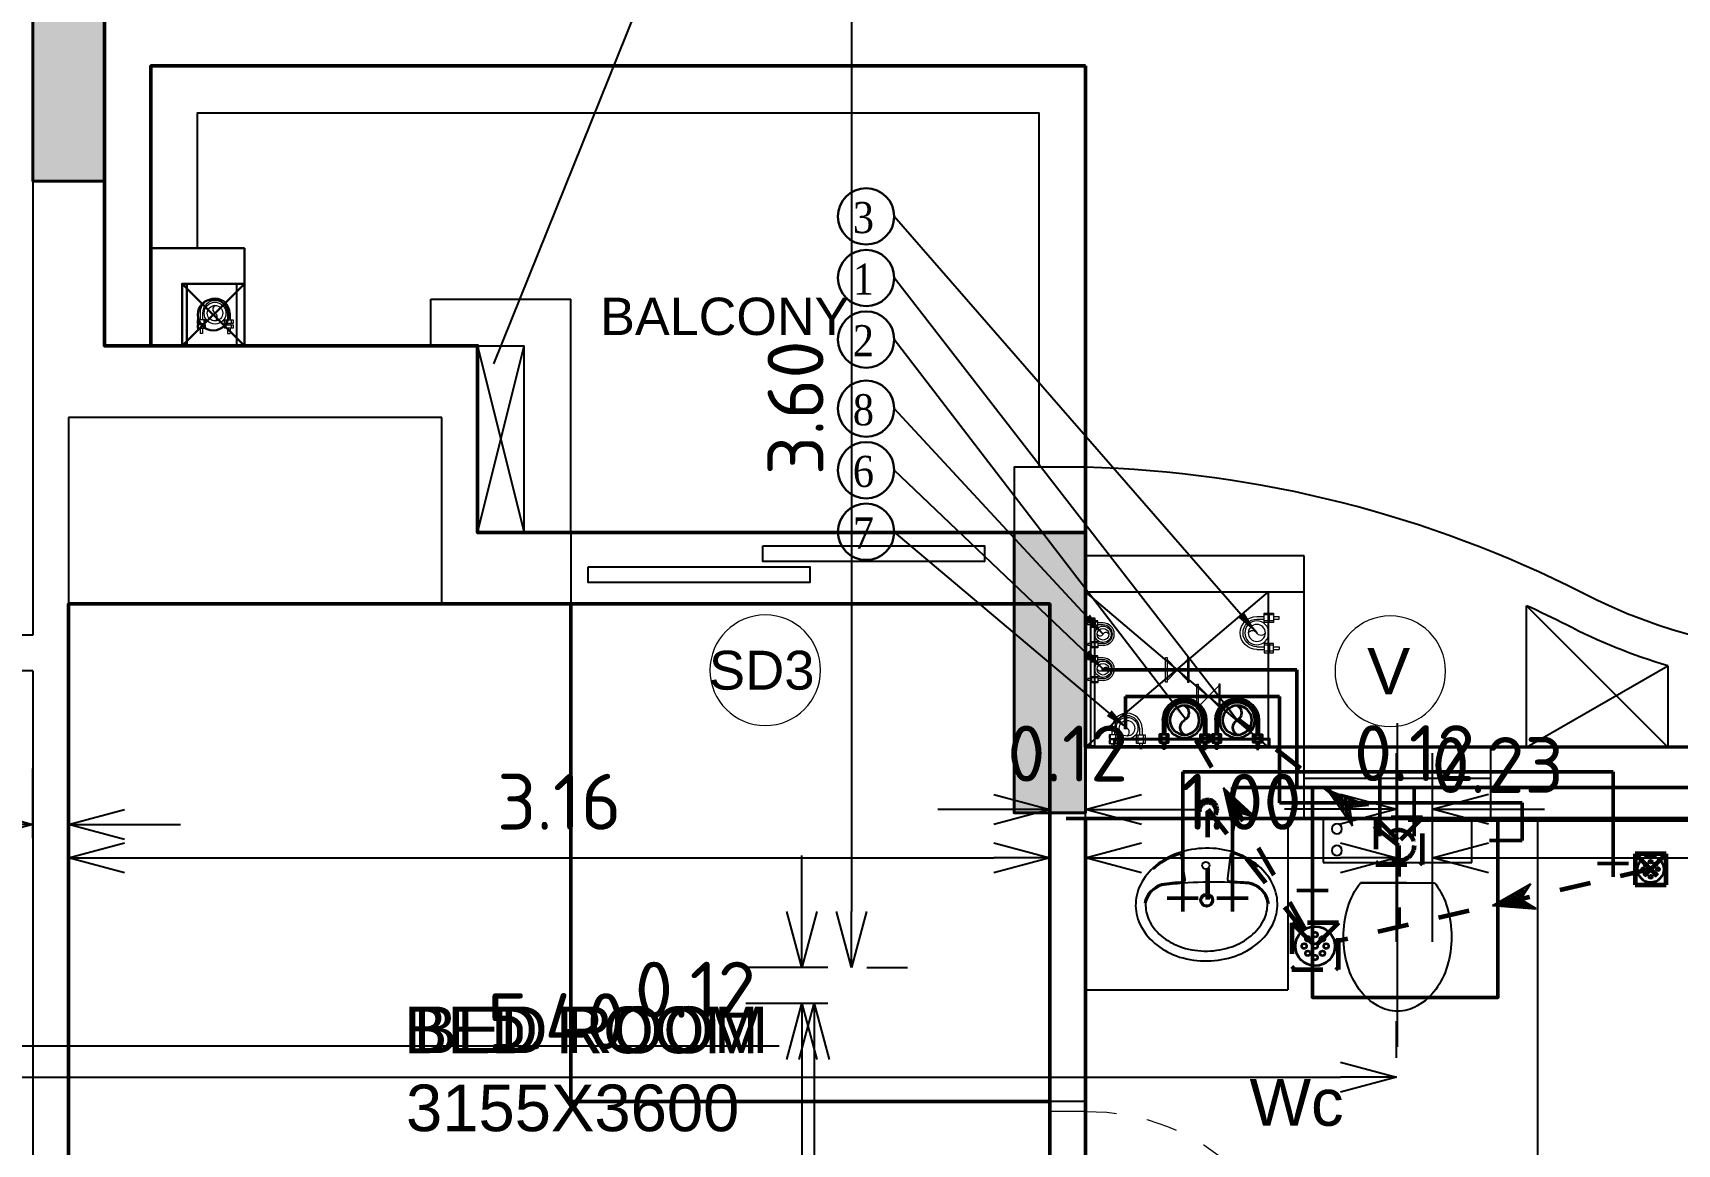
# Model space of a CAD drawing. Header units: inches. Extents: x 0 to 429, y 0 to 146.
# Drawn here: x 236.26 to 241.55, y 126.84 to 130.42 of the extents above; entities that cross this region are included whole.
import ezdxf
from ezdxf.enums import TextEntityAlignment as Align

# ---------------------------------------------------------------- set-up
doc = ezdxf.new("R2010")
doc.units = ezdxf.units.IN
doc.header["$MEASUREMENT"] = 0
doc.linetypes.add('Xr-4BHK-A-B-Typical-Sub$0$HIDDEN', pattern=[0.375, 0.25, -0.125])
doc.layers.get('DEFPOINTS').update_dxf_attribs({"lineweight": 18})
for name, color, linetype, lineweight in [('FLOOR01', 7, 'Continuous', 50), ('XR-4BHK-A-B-TYPICAL-SUB$0$1PL-SHAFT-PIPE-TEXT-50', 213, 'Continuous', 30), ('XR-4BHK-A-B-TYPICAL-SUB$0$CUTOUT', 6, 'Continuous', 30), ('XR-4BHK-A-B-TYPICAL-SUB$0$DOOR', 34, 'Continuous', 20), ('XR-4BHK-A-B-TYPICAL-SUB$0$PIPE', 30, 'Continuous', 30), ('XR-4BHK-A-B-TYPICAL-SUB$0$TOWER-COL', 1, 'Continuous', 40), ('XR-4BHK-A-B-TYPICAL-SUB$0$TOWER-COL-HATCH', 9, 'Continuous', 5), ('XR-4BHK-A-B-TYPICAL-SUB$0$WALL', 7, 'Continuous', 30)]:
    doc.layers.add(name, color=color, linetype=linetype, lineweight=lineweight)
doc.layers.add('XR-4BHK-A-B-TYPICAL-SUB$0$1PL-SHAFT-PIPE', color=7, linetype='Continuous')
doc.layers.add('XR-4BHK-A-B-TYPICAL-SUB$0$ELE', color=4, linetype='Continuous')
doc.layers.add('XR-4BHK-A-B-TYPICAL-SUB$0$SEWERARE LINE', color=7, linetype='Continuous', lineweight=35, true_color=0xca2d12)
doc.layers.add('XR-4BHK-A-B-TYPICAL-SUB$0$WATER SUPPLAY', color=7, linetype='Continuous', lineweight=0, true_color=0x00f000)
doc.styles.add('Sanvi Common', font='isocpeur.ttf')
doc.styles.add('Xr-4BHK-A-B-Typical-Sub$0$$0$DIM', font='arial.ttf', dxfattribs={"height": 4})
doc.styles.add('Xr-4BHK-A-B-Typical-Sub$0$$1$Standard', font='arial.ttf')
doc.styles.add('Xr-4BHK-A-B-Typical-Sub$0$DIM', font='arial.ttf')
doc.styles.add('Xr-4BHK-A-B-Typical-Sub$0$Standard', font='ARIALN.TTF')
doc.styles.add('Xr-4BHK-A-B-Typical-Sub$0$TIMES-ROMAN', font='times.ttf', dxfattribs={"width": 0.9})
doc.dimstyles.new('Sanvi Common', dxfattribs={"dimtxt": 0.18, "dimasz": 0.18, "dimexe": 0.18, "dimexo": 0.0625, "dimgap": 0.09, "dimtad": 1, "dimzin": 0, "dimdsep": 46, "dimtxsty": 'Sanvi Common', "dimblk": 'OPEN30', "dimcen": 0.09, "dimclrd": 68, "dimclre": 68, "dimclrt": 40, "dimadec": 0, "dimazin": 0, "dimtfac": 1, "dimtofl": 0, "dimtmove": 0, "dimatfit": 3, "dimldrblk": 'OPEN30', "dimfxl": 1, "dimtolj": 1, "dimtzin": 0, "dimarcsym": 0})
doc.dimstyles.new('Xr-4BHK-A-B-Typical-Sub$0$DIM 75', dxfattribs={"dimtxt": 75, "dimasz": 75, "dimexe": 0.18, "dimexo": 0.0625, "dimgap": 0.09, "dimtad": 0, "dimtih": 1, "dimtoh": 1, "dimdec": 0, "dimzin": 0, "dimdsep": 46, "dimtxsty": 'Xr-4BHK-A-B-Typical-Sub$0$Standard', "dimcen": 0.09, "dimclrd": 256, "dimclre": 256, "dimclrt": 256, "dimadec": 0, "dimazin": 0, "dimtfac": 1, "dimtdec": 0, "dimtofl": 0, "dimtmove": 0, "dimatfit": 3, "dimfxl": 1, "dimtolj": 1, "dimtzin": 0, "dimarcsym": 0})

# ---------------------------------------------------------------- blocks, each defined once
blk = doc.blocks.new('Xr-4BHK-A-B-Typical-Sub$0$basin6')
blk.add_lwpolyline([(285.3, -227.3, 0.120605), (264.9, -143.3, 0.10507), (202.2, -66.9, 0.088649), (112.5, -18.2, 0.079738), (0.8, 0, 0.079738), (-111, -17.7, 0.088649), (-200.9, -65.9, 0.10507), (-264, -142.1, 0.120605), (-284.7, -226.1, 0.120605), (-264.3, -310.1, 0.10507), (-201.6, -386.5, 0.088649), (-112, -435.2, 0.079738), (-0.2, -453.4, 0.079738), (111.6, -435.7, 0.088649), (201.5, -387.5, 0.10507), (264.5, -311.3, 0.120605)], format="xyb", close=True)
for points in [[(-209.7, -80, -0.016805), (-197.8, -69.9, -0.092161), (-106, -21.4, -0.435128), (-99.7, -24.7), (-85.2, -123.6, -0.44775), (-92.4, -133.7, 0.015365), (-179.5, -141.3, 0.272514), (-249.3, -215.6, 0.272514)], [(210.3, -80, 0.016805), (198.4, -69.9, 0.092161), (106.6, -21.4, 0.435128), (100.3, -24.7), (85.8, -123.6, 0.396344), (97.2, -134.7, -0.011856), (170.2, -140.3, -0.340407), (250.3, -226.8)], [(-244.4, -216.7, 0.017243), (-244.7, -226.1, 0.120605), (-228.8, -291.7, 0.10507), (-176.6, -355.3, 0.088649), (-99.4, -397.2, 0.079738), (-0.1, -413.4, 0.079738), (99.2, -397.7, 0.088649), (176.6, -356.1, 0.10507), (229.1, -292.7, 0.120605), (245.3, -227.3, 0.120605)]]:
    blk.add_lwpolyline(points, format="xyb")
for centre, radius in [((0.3, -69.2), 14.5), ((1.4, -209.2), 26.4), ((1.4, -209.2), 21)]:
    blk.add_circle(centre, radius)
for centre, radius, start, end in [((-151.3, -237.7), 95.4, 106.29531, 167.27029), ((-3.5, -1750.2), 1613.5, 84.2769, 96.21233), ((155.4, -234.9), 90.2, 4.87746, 88.71858)]:
    blk.add_arc(centre, radius, start, end)
blk = doc.blocks.new('Xr-4BHK-A-B-Typical-Sub$0$1111')
for p, q in [((-6719.3, 24832.2), (-6719.3, 24832.2)), ((-6770.3, 24610.7), (-7008.8, 24610.7)), ((-6918.9, 24610.7), (-6770.3, 24610.7)), ((-7128.5, 24545.5), (-7128.5, 24404.3)), ((-6650.6, 24545.5), (-7128.5, 24545.5)), ((-6650.6, 24404.3), (-6650.6, 24545.5)), ((-7128.5, 24404.3), (-6650.6, 24404.3)), ((-6849.6, 24404.3), (-6849.6, 24404.3)), ((-6703, 24404.3), (-6703, 24404.3))]:
    blk.add_line(p, q)
at = {"extrusion": (0, 0, -1)}
for centre, major_axis, ratio, start_param, end_param in [((-6889.6, 24895.3), (90.6, 90.6), 1, -1.303122, -0.785398), ((-6889.6, 24895.3), (-90.6, 90.6), 1, 0.785398, 1.303122), ((-6859.2, 24842), (-134, 134), 1, 6.126583, 6.550859), ((-6919.9, 24842), (134, 134), 1, -0.267674, 0.156602), ((-6811.4, 24807.2), (175.8, 175.8), 1, 4.219591, 4.555787), ((-6967.7, 24807.2), (-175.8, 175.8), 1, 1.727398, 2.063595), ((-6735.9, 24784.5), (231.5, 231.5), 1, 3.926991, 4.219591), ((-7043.2, 24784.5), (231.5, 231.5), 1, 0.492798, 0.785398), ((-6735.9, 24784.5), (-231.5, 231.5), 1, 5.205187, 5.497787), ((-7043.2, 24784.5), (231.5, 231.5), 1, 0.785398, 1.077998), ((-6811.4, 24761.7), (-175.8, 175.8), 1, 4.868991, 5.205187), ((-6967.7, 24761.7), (-231.2, 91.4), 0.988951, 3.056609, 3.421062), ((-6859.2, 24726.9), (-134, 134), 1, 4.837165, 4.868991), ((-6694.7, 24507), (-11.5, 11.5), 1, 3.141593, 9.424778), ((-6694.7, 24437.2), (11.5, 11.5), 1, 1.570796326805002, 7.853981633984588)]:
    blk.add_ellipse(centre, major_axis=major_axis, ratio=ratio, start_param=start_param, end_param=end_param, dxfattribs=at)
blk = doc.blocks.new('Xr-4BHK-A-B-Typical-Sub$0$d-750')
at = {"layer": 'XR-4BHK-A-B-TYPICAL-SUB$0$DOOR'}
for p, q in [((0, 718.7), (0, 750)), ((0, 750), (115, 750)), ((115, 750), (115, 718.7)), ((115, 718.7), (0, 718.7)), ((0, 0), (0, 31.2)), ((0, 31.2), (115, 31.2)), ((115, 31.2), (115, 0)), ((115, 0), (0, 0))]:
    blk.add_line(p, q, dxfattribs=at)
blk.add_lwpolyline([(73.9, 34.2), (811.3, 34.2), (811.3, 59.2), (73.9, 59.2)], close=True, dxfattribs=at)
at = {"layer": 'XR-4BHK-A-B-TYPICAL-SUB$0$DOOR', "color": 8, "linetype": 'Xr-4BHK-A-B-Typical-Sub$0$HIDDEN', "extrusion": (0, 0, -1)}
blk.add_ellipse((125, 31.2), major_axis=(218.4, 652.1), ratio=0.99874, start_param=-0.33813, end_param=1.207251, dxfattribs=at)
blk = doc.blocks.new('Xr-4BHK-A-B-Typical-Sub$0$RWP')
at = {"layer": 'XR-4BHK-A-B-TYPICAL-SUB$0$CUTOUT'}
for p, q in [((0, 200), (200, 0)), ((200, 200), (0, 0))]:
    blk.add_line(p, q, dxfattribs=at)
blk.add_lwpolyline([(0, 0), (200, 0), (200, 200), (0, 200)], close=True, dxfattribs=at)
at = {"layer": 'XR-4BHK-A-B-TYPICAL-SUB$0$ELE'}
for p, q in [((0, 200), (0, 0)), ((25, 200), (25, 0))]:
    blk.add_line(p, q, dxfattribs=at)
at = {"layer": 'XR-4BHK-A-B-TYPICAL-SUB$0$PIPE'}
blk.add_circle((100, 100), 50, dxfattribs=at)
at = {"layer": 'XR-4BHK-A-B-TYPICAL-SUB$0$WALL'}
for p, q in [((0, 315), (300.3, 315)), ((0, 200), (0, 315)), ((300.3, 0), (300.3, 315)), ((0, 200), (185.3, 200)), ((185.3, 0), (185.3, 200))]:
    blk.add_line(p, q, dxfattribs=at)
blk = doc.blocks.new('Xr-4BHK-A-B-Typical-Sub$0$REV.CO.')
at = {"layer": 'XR-4BHK-A-B-TYPICAL-SUB$0$TOWER-COL-HATCH'}
for points in [[(451646.1, 19799.7), (451416.1, 19799.7), (451416.1, 20700.2), (451646.1, 20700.2)], [(454801.1, 18669.7), (454571.1, 18669.7), (454571.1, 17769.2), (454801.1, 17769.2)]]:
    blk.add_hatch(color=256, dxfattribs=at).paths.add_polyline_path(points)
at = {"layer": 'XR-4BHK-A-B-TYPICAL-SUB$0$TOWER-COL'}
for points in [[(451646.1, 20700.2), (451416.1, 20700.2), (451416.1, 19799.7), (451646.1, 19799.7)], [(454801.1, 18669.7), (454571.1, 18669.7), (454571.1, 17769.2), (454801.1, 17769.2)]]:
    blk.add_lwpolyline(points, close=True, dxfattribs=at)
blk = doc.blocks.new('Xr-4BHK-A-B-Typical-Sub$0$$0$DOOR NO')
at = {"lineweight": 0}
blk.add_circle((0, 0), 10, dxfattribs=at)
at = {"style": 'Xr-4BHK-A-B-Typical-Sub$0$$0$DIM'}
blk.add_attdef('X1', text='', height=9, dxfattribs=at).set_placement((0, 0), align=Align.MIDDLE_CENTER)
blk = doc.blocks.new('_Open30')
at = {"color": 0, "linetype": 'ByBlock', "lineweight": -2}
for p, q in [((-1, 0.268), (0, 0)), ((0, 0), (-1, -0.268)), ((0, 0), (-1, 0))]:
    blk.add_line(p, q, dxfattribs=at)
blk = doc.blocks.new('*D200')
at = {"color": 68, "lineweight": -2, "transparency": 16777216}
for p, q in [((236.2592, 127.827), (236.2592, 128.0518)), ((236.3742, 127.827), (236.3742, 128.0518)), ((236.0792, 127.8718), (232.8392, 127.8718)), ((236.5542, 127.8718), (236.7342, 127.8718))]:
    blk.add_line(p, q, dxfattribs=at)
at = {"layer": 'DEFPOINTS', "color": 0, "transparency": 16777216}
for p in [(236.3742, 127.8718), (236.2592, 127.7645), (236.3742, 127.7645)]:
    blk.add_point(p, dxfattribs=at)
at = {"color": 68, "lineweight": -2, "transparency": 16777216, "xscale": 0.18, "yscale": 0.18, "zscale": 0.18}
blk.add_blockref('_Open30', (236.2592, 127.8718), dxfattribs=at)
at = {"color": 68, "lineweight": -2, "transparency": 16777216, "xscale": 0.18, "yscale": 0.18, "zscale": 0.18, "rotation": 180}
blk.add_blockref('_Open30', (236.3742, 127.8718), dxfattribs=at)
at = {"color": 40, "transparency": 16777216, "insert": (233.1092, 128.0518), "char_height": 0.18, "attachment_point": 5, "style": 'Sanvi Common'}
blk.add_mtext('\\A1;0.12', dxfattribs=at)
blk = doc.blocks.new('*D201')
at = {"color": 68, "lineweight": -2, "transparency": 16777216}
for p, q in [((236.3742, 127.827), (236.3742, 127.9445)), ((239.5292, 127.589), (239.5292, 127.9445)), ((236.5542, 127.7645), (239.3492, 127.7645))]:
    blk.add_line(p, q, dxfattribs=at)
at = {"layer": 'DEFPOINTS', "color": 0, "transparency": 16777216}
for p in [(236.3742, 127.7645), (239.5292, 127.7645), (239.5292, 127.5265)]:
    blk.add_point(p, dxfattribs=at)
at = {"color": 68, "lineweight": -2, "transparency": 16777216, "xscale": 0.18, "yscale": 0.18, "zscale": 0.18, "rotation": 180}
blk.add_blockref('_Open30', (236.3742, 127.7645), dxfattribs=at)
at = {"color": 68, "lineweight": -2, "transparency": 16777216, "xscale": 0.18, "yscale": 0.18, "zscale": 0.18}
blk.add_blockref('_Open30', (239.5292, 127.7645), dxfattribs=at)
at = {"color": 40, "transparency": 16777216, "insert": (237.9517, 127.9445), "char_height": 0.18, "attachment_point": 5, "style": 'Sanvi Common'}
blk.add_mtext('\\A1;3.16', dxfattribs=at)
blk = doc.blocks.new('*D202')
at = {"color": 68, "lineweight": -2, "transparency": 16777216}
for p, q in [((239.5292, 127.589), (239.5292, 128.0996)), ((239.6442, 127.589), (239.6442, 128.0996)), ((239.3492, 127.9196), (239.1692, 127.9196)), ((239.8242, 127.9196), (240.0042, 127.9196))]:
    blk.add_line(p, q, dxfattribs=at)
at = {"layer": 'DEFPOINTS', "color": 0, "transparency": 16777216}
for p in [(239.6442, 127.9196), (239.5292, 127.5265), (239.6442, 127.5265)]:
    blk.add_point(p, dxfattribs=at)
at = {"color": 68, "lineweight": -2, "transparency": 16777216, "xscale": 0.18, "yscale": 0.18, "zscale": 0.18}
blk.add_blockref('_Open30', (239.5292, 127.9196), dxfattribs=at)
at = {"color": 68, "lineweight": -2, "transparency": 16777216, "xscale": 0.18, "yscale": 0.18, "zscale": 0.18, "rotation": 180}
blk.add_blockref('_Open30', (239.6442, 127.9196), dxfattribs=at)
at = {"color": 40, "transparency": 16777216, "insert": (239.5867, 128.0996), "char_height": 0.18, "attachment_point": 5, "style": 'Sanvi Common'}
blk.add_mtext('\\A1;0.12', dxfattribs=at)
blk = doc.blocks.new('*D203')
at = {"color": 68, "lineweight": -2, "transparency": 16777216}
for p, q in [((239.6442, 127.589), (239.6442, 127.9445)), ((240.6442, 127.4939), (240.6442, 127.9445)), ((239.8242, 127.7645), (240.4642, 127.7645))]:
    blk.add_line(p, q, dxfattribs=at)
at = {"layer": 'DEFPOINTS', "color": 0, "transparency": 16777216}
for p in [(240.6442, 127.7645), (239.6442, 127.5265), (240.6442, 127.4314)]:
    blk.add_point(p, dxfattribs=at)
at = {"color": 68, "lineweight": -2, "transparency": 16777216, "xscale": 0.18, "yscale": 0.18, "zscale": 0.18, "rotation": 180}
blk.add_blockref('_Open30', (239.6442, 127.7645), dxfattribs=at)
at = {"color": 68, "lineweight": -2, "transparency": 16777216, "xscale": 0.18, "yscale": 0.18, "zscale": 0.18}
blk.add_blockref('_Open30', (240.6442, 127.7645), dxfattribs=at)
at = {"color": 40, "transparency": 16777216, "insert": (240.1442, 127.9445), "char_height": 0.18, "attachment_point": 5, "style": 'Sanvi Common'}
blk.add_mtext('\\A1;1.00', dxfattribs=at)
blk = doc.blocks.new('*D204')
at = {"color": 68, "lineweight": -2, "transparency": 16777216}
for p, q in [((240.6442, 127.4939), (240.6442, 128.1009)), ((240.7592, 127.4939), (240.7592, 128.1009)), ((240.4642, 127.9209), (240.2842, 127.9209)), ((240.9392, 127.9209), (241.1192, 127.9209))]:
    blk.add_line(p, q, dxfattribs=at)
at = {"layer": 'DEFPOINTS', "color": 0, "transparency": 16777216}
for p in [(240.7592, 127.9209), (240.6442, 127.4314), (240.7592, 127.4314)]:
    blk.add_point(p, dxfattribs=at)
at = {"color": 68, "lineweight": -2, "transparency": 16777216, "xscale": 0.18, "yscale": 0.18, "zscale": 0.18}
blk.add_blockref('_Open30', (240.6442, 127.9209), dxfattribs=at)
at = {"color": 68, "lineweight": -2, "transparency": 16777216, "xscale": 0.18, "yscale": 0.18, "zscale": 0.18, "rotation": 180}
blk.add_blockref('_Open30', (240.7592, 127.9209), dxfattribs=at)
at = {"color": 40, "transparency": 16777216, "insert": (240.7017, 128.1009), "char_height": 0.18, "attachment_point": 5, "style": 'Sanvi Common'}
blk.add_mtext('\\A1;0.12', dxfattribs=at)
blk = doc.blocks.new('*D205')
at = {"color": 68, "lineweight": -2, "transparency": 16777216}
for p, q in [((240.7592, 127.4939), (240.7592, 127.9445)), ((244.2092, 127.689), (244.2092, 127.9445)), ((240.9392, 127.7645), (244.0292, 127.7645))]:
    blk.add_line(p, q, dxfattribs=at)
at = {"layer": 'DEFPOINTS', "color": 0, "transparency": 16777216}
for p in [(244.2092, 127.7645), (244.2092, 127.6265), (240.7592, 127.4314)]:
    blk.add_point(p, dxfattribs=at)
at = {"color": 68, "lineweight": -2, "transparency": 16777216, "xscale": 0.18, "yscale": 0.18, "zscale": 0.18, "rotation": 180}
blk.add_blockref('_Open30', (240.7592, 127.7645), dxfattribs=at)
at = {"color": 68, "lineweight": -2, "transparency": 16777216, "xscale": 0.18, "yscale": 0.18, "zscale": 0.18}
blk.add_blockref('_Open30', (244.2092, 127.7645), dxfattribs=at)
at = {"color": 40, "transparency": 16777216, "insert": (242.4842, 127.9445), "char_height": 0.18, "attachment_point": 5, "style": 'Sanvi Common'}
blk.add_mtext('\\A1;3.45', dxfattribs=at)
blk = doc.blocks.new('*D206')
at = {"color": 68, "lineweight": -2, "transparency": 16777216}
for p, q in [((244.2092, 127.689), (244.2092, 128.0627)), ((244.4392, 127.689), (244.4392, 128.0627)), ((244.0292, 127.8827), (240.6812, 127.8827)), ((244.6192, 127.8827), (244.7992, 127.8827))]:
    blk.add_line(p, q, dxfattribs=at)
at = {"layer": 'DEFPOINTS', "color": 0, "transparency": 16777216}
for p in [(244.4392, 127.8827), (244.2092, 127.6265), (244.4392, 127.6265)]:
    blk.add_point(p, dxfattribs=at)
at = {"color": 68, "lineweight": -2, "transparency": 16777216, "xscale": 0.18, "yscale": 0.18, "zscale": 0.18}
blk.add_blockref('_Open30', (244.2092, 127.8827), dxfattribs=at)
at = {"color": 68, "lineweight": -2, "transparency": 16777216, "xscale": 0.18, "yscale": 0.18, "zscale": 0.18, "rotation": 180}
blk.add_blockref('_Open30', (244.4392, 127.8827), dxfattribs=at)
at = {"color": 40, "transparency": 16777216, "insert": (240.9692, 128.0627), "char_height": 0.18, "attachment_point": 5, "style": 'Sanvi Common'}
blk.add_mtext('\\A1;0.23', dxfattribs=at)
blk = doc.blocks.new('*D218')
at = {"color": 68, "lineweight": -2, "transparency": 16777216}
for p, q in [((238.6717, 131.0113), (239.0715, 131.0113)), ((238.8915, 130.8313), (238.8915, 127.5913)), ((238.9405, 127.4113), (239.0715, 127.4113))]:
    blk.add_line(p, q, dxfattribs=at)
at = {"layer": 'DEFPOINTS', "color": 0, "transparency": 16777216}
for p in [(238.6092, 131.0113), (238.878, 127.4113), (238.8915, 127.4113)]:
    blk.add_point(p, dxfattribs=at)
at = {"color": 68, "lineweight": -2, "transparency": 16777216, "xscale": 0.18, "yscale": 0.18, "zscale": 0.18}
for p, rotation in [((238.8915, 131.0113), 90), ((238.8915, 127.4113), 270)]:
    blk.add_blockref('_Open30', p, dxfattribs=dict(at, rotation=rotation))
at = {"color": 40, "transparency": 16777216, "insert": (238.7115, 129.2113), "char_height": 0.18, "attachment_point": 5, "rotation": 90, "style": 'Sanvi Common'}
blk.add_mtext('\\A1;3.60', dxfattribs=at)
blk = doc.blocks.new('*D219')
at = {"color": 68, "lineweight": -2, "transparency": 16777216}
for p, q in [((238.7321, 127.5913), (238.7321, 127.7713)), ((238.8155, 127.4113), (238.5521, 127.4113)), ((238.8155, 127.2963), (238.5521, 127.2963)), ((238.7321, 127.1163), (238.7321, 123.8763))]:
    blk.add_line(p, q, dxfattribs=at)
at = {"layer": 'DEFPOINTS', "color": 0, "transparency": 16777216}
for p in [(238.878, 127.4113), (238.7321, 127.2963), (238.878, 127.2963)]:
    blk.add_point(p, dxfattribs=at)
at = {"color": 68, "lineweight": -2, "transparency": 16777216, "xscale": 0.18, "yscale": 0.18, "zscale": 0.18}
for p, rotation in [((238.7321, 127.4113), 270), ((238.7321, 127.2963), 90)]:
    blk.add_blockref('_Open30', p, dxfattribs=dict(at, rotation=rotation))
at = {"color": 40, "transparency": 16777216, "insert": (238.5521, 124.1463), "char_height": 0.18, "attachment_point": 5, "rotation": 90, "style": 'Sanvi Common'}
blk.add_mtext('\\A1;0.12', dxfattribs=at)
blk = doc.blocks.new('*D220')
at = {"color": 68, "lineweight": -2, "transparency": 16777216}
for p, q in [((238.8155, 127.2963), (238.5917, 127.2963)), ((238.7717, 127.1163), (238.7717, 122.6163)), ((237.1967, 122.4363), (238.9517, 122.4363))]:
    blk.add_line(p, q, dxfattribs=at)
at = {"layer": 'DEFPOINTS', "color": 0, "transparency": 16777216}
for p in [(238.878, 127.2963), (237.1342, 122.4363), (238.7717, 122.4363)]:
    blk.add_point(p, dxfattribs=at)
at = {"color": 68, "lineweight": -2, "transparency": 16777216, "xscale": 0.18, "yscale": 0.18, "zscale": 0.18}
for p, rotation in [((238.7717, 127.2963), 90), ((238.7717, 122.4363), 270)]:
    blk.add_blockref('_Open30', p, dxfattribs=dict(at, rotation=rotation))
at = {"color": 40, "transparency": 16777216, "insert": (238.5917, 124.5778), "char_height": 0.18, "attachment_point": 5, "rotation": 90, "style": 'Sanvi Common'}
blk.add_mtext('\\A1;4.86', dxfattribs=at)
blk = doc.blocks.new('*D258')
at = {"color": 68, "lineweight": -2, "transparency": 16777216}
for p, q in [((235.1242, 127.0339), (235.1242, 127.3402)), ((235.2392, 127.0914), (235.2392, 127.3402)), ((234.9442, 127.1602), (234.7642, 127.1602)), ((235.4192, 127.1602), (238.6592, 127.1602))]:
    blk.add_line(p, q, dxfattribs=at)
at = {"layer": 'DEFPOINTS', "color": 0, "transparency": 16777216}
for p in [(235.2392, 127.1602), (235.2392, 127.0289), (235.1242, 126.9714)]:
    blk.add_point(p, dxfattribs=at)
at = {"color": 68, "lineweight": -2, "transparency": 16777216, "xscale": 0.18, "yscale": 0.18, "zscale": 0.18}
blk.add_blockref('_Open30', (235.1242, 127.1602), dxfattribs=at)
at = {"color": 68, "lineweight": -2, "transparency": 16777216, "xscale": 0.18, "yscale": 0.18, "zscale": 0.18, "rotation": 180}
blk.add_blockref('_Open30', (235.2392, 127.1602), dxfattribs=at)
at = {"color": 40, "transparency": 16777216, "insert": (238.3892, 127.3402), "char_height": 0.18, "attachment_point": 5, "style": 'Sanvi Common'}
blk.add_mtext('\\A1;0.12', dxfattribs=at)
blk = doc.blocks.new('*D259')
at = {"color": 68, "lineweight": -2, "transparency": 16777216}
for p, q in [((235.2392, 127.0914), (235.2392, 127.2389)), ((240.6442, 127.1214), (240.6442, 127.2389)), ((235.4192, 127.0589), (240.4642, 127.0589))]:
    blk.add_line(p, q, dxfattribs=at)
at = {"layer": 'DEFPOINTS', "color": 0, "transparency": 16777216}
for p in [(240.6442, 127.0589), (240.6442, 127.0589), (235.2392, 127.0289)]:
    blk.add_point(p, dxfattribs=at)
at = {"color": 68, "lineweight": -2, "transparency": 16777216, "xscale": 0.18, "yscale": 0.18, "zscale": 0.18, "rotation": 180}
blk.add_blockref('_Open30', (235.2392, 127.0589), dxfattribs=at)
at = {"color": 68, "lineweight": -2, "transparency": 16777216, "xscale": 0.18, "yscale": 0.18, "zscale": 0.18}
blk.add_blockref('_Open30', (240.6442, 127.0589), dxfattribs=at)
at = {"color": 40, "transparency": 16777216, "insert": (237.9417, 127.2389), "char_height": 0.18, "attachment_point": 5, "style": 'Sanvi Common'}
blk.add_mtext('\\A1;5.40', dxfattribs=at)
blk = doc.blocks.new('Xr-4BHK-A-B-Typical-Sub$0$CI50')
at = {"layer": 'XR-4BHK-A-B-TYPICAL-SUB$0$WATER SUPPLAY', "ltscale": 100}
for p, q in [((-53.2, 2), (-53.2, 13.5)), ((-48.3, 35), (-48.3, 13.5)), ((-48.3, 2), (-48.3, -2)), ((-40.3, 35), (-40.3, 13.5)), ((-40.3, 2), (-40.3, -2)), ((-35.4, 2), (-35.4, 13.5)), ((35.4, 2), (35.4, 13.5)), ((40.3, 35), (40.3, 13.5)), ((40.3, 2), (40.3, -2)), ((48.3, 35), (48.3, 13.5)), ((48.3, 2), (48.3, -2)), ((53.2, 2), (53.2, 13.5)), ((-53.2, -13.5), (-53.2, -2)), ((-48.3, -13.5), (-48.3, -30.6)), ((-48.3, -14.8), (-48.3, -30.6)), ((-40.3, -30.6), (-48.3, -30.6)), ((-40.3, -13.5), (-40.3, -30.6)), ((-40.3, -14.8), (-40.3, -30.6)), ((-35.4, -13.5), (-35.4, -2)), ((35.4, -13.5), (35.4, -2)), ((40.3, -13.5), (40.3, -30.6)), ((40.3, -14.8), (40.3, -30.6)), ((40.3, -30.6), (48.3, -30.6)), ((48.3, -13.5), (48.3, -30.6)), ((48.3, -14.8), (48.3, -30.6)), ((53.2, -13.5), (53.2, -2))]:
    blk.add_line(p, q, dxfattribs=at)
at = {"layer": 'XR-4BHK-A-B-TYPICAL-SUB$0$WATER SUPPLAY', "ltscale": 100, "elevation": 0}
for points in [[(-57.9, 2), (-30.9, 2), (-30.9, 13.5), (-57.9, 13.5)], [(57.9, 2), (30.9, 2), (30.9, 13.5), (57.9, 13.5)], [(-57.9, -13.5), (-30.9, -13.5), (-30.9, -2), (-57.9, -2)], [(57.9, -13.5), (30.9, -13.5), (30.9, -2), (57.9, -2)]]:
    blk.add_lwpolyline(points, close=True, dxfattribs=at)
at = {"layer": 'XR-4BHK-A-B-TYPICAL-SUB$0$WATER SUPPLAY', "ltscale": 100}
for radius in [35, 25]:
    blk.add_circle((0, 35), radius, dxfattribs=at)
for centre, radius, start, end in [((0, 35), 48.3, 0, 180), ((0, 35), 40.3, 360, 180), ((6.9, 47.5), 14.3, 119.0199, 240.9801), ((-6.9, 22.5), 14.3, 299.0199, 60.9801)]:
    blk.add_arc(centre, radius, start, end, dxfattribs=at)
blk = doc.blocks.new('Xr-4BHK-A-B-Typical-Sub$0$CI100')
at = {"layer": 'XR-4BHK-A-B-TYPICAL-SUB$0$SEWERARE LINE', "ltscale": 100}
for p, q in [((-74, 60.7), (-74, 11.5)), ((-66, 60.7), (-66, 11.5)), ((66, 60.7), (66, 11.5)), ((74, 60.7), (74, 11.5)), ((-78.9, 0), (-78.9, 11.5)), ((-61.1, 0), (-61.1, 11.5)), ((61.1, 0), (61.1, 11.5)), ((78.9, 0), (78.9, 11.5)), ((-78.9, -15.5), (-78.9, -4)), ((-74, 0), (-74, -4)), ((-74, -15.5), (-74, -37.3)), ((-74, -16.8), (-74, -37.3)), ((-66, -37.3), (-74, -37.3)), ((-66, 0), (-66, -4)), ((-66, -15.5), (-66, -37.3)), ((-66, -16.8), (-66, -37.3)), ((-61.1, -15.5), (-61.1, -4)), ((61.1, -15.5), (61.1, -4)), ((66, 0), (66, -4)), ((66, -15.5), (66, -37.3)), ((66, -16.8), (66, -37.3)), ((66, -37.3), (74, -37.3)), ((74, 0), (74, -4)), ((74, -15.5), (74, -37.3)), ((74, -16.8), (74, -37.3)), ((78.9, -15.5), (78.9, -4))]:
    blk.add_line(p, q, dxfattribs=at)
for points in [[(-85.4, 0), (-54.6, 0), (-54.6, 11.5), (-85.4, 11.5)], [(85.4, 0), (54.6, 0), (54.6, 11.5), (85.4, 11.5)], [(-85.4, -15.5), (-54.6, -15.5), (-54.6, -4), (-85.4, -4)], [(85.4, -15.5), (54.6, -15.5), (54.6, -4), (85.4, -4)]]:
    blk.add_lwpolyline(points, close=True, dxfattribs=at)
for radius in [60.7, 50]:
    blk.add_circle((0, 60.7), radius, dxfattribs=at)
for centre, radius, start, end in [((0, 60.7), 74, 0, 180), ((0, 60.7), 66, 0, 180), ((13.9, 85.7), 28.6, 119.0199, 240.9801), ((-13.9, 35.7), 28.6, 299.0199, 60.9801)]:
    blk.add_arc(centre, radius, start, end, dxfattribs=at)
blk = doc.blocks.new('Xr-4BHK-A-B-Typical-Sub$0$A6')
at = {"linetype": 'Continuous', "lineweight": -3}
h = blk.add_hatch(dxfattribs=at)
h.set_pattern_fill('ANSI31', color=8, scale=51.850019, angle=269.9862, style=0)
h.set_pattern_definition([(314.9862146, (-3558.9815, 121585.5365), (4.58404006, 4.58183475), [])])
h.paths.add_polyline_path([(-42.5, 41.5), (0, 0), (-42.5, -41.5), (91.7, 0)])
for p, q in [((-42.5, 41.5), (0, 0)), ((91.7, 0), (-42.5, 41.5)), ((-42.5, -41.5), (0, 0)), ((0, 0), (91.7, 0)), ((91.7, 0), (-42.5, -41.5))]:
    blk.add_line(p, q, dxfattribs=at)
blk = doc.blocks.new('Xr-4BHK-A-B-Typical-Sub$0$FT 100')
at = {"linetype": 'Continuous'}
blk.add_ellipse((0, 0), major_axis=(63.4, -2.9), ratio=1, start_param=0.046079, end_param=6.329264, dxfattribs=at)
for centre in [(-36.7, 0), (-23.3, 23.3), (0, 35.4), (0, 0), (23.3, 23.3), (36.7, 0), (-23.3, -23.3), (0, -35.4), (23.3, -23.3)]:
    blk.add_ellipse(centre, major_axis=(7.97, 0), ratio=1)
blk = doc.blocks.new('Xr-4BHK-A-B-Typical-Sub$0$P-VALVE')
at = {"linetype": 'Continuous'}
for p, q in [((-19.7, 19), (19.7, 19)), ((-19.7, 16.4), (-19.7, 19)), ((19.7, 16.4), (-19.7, 16.4)), ((-17, -16.4), (17, 16.4)), ((-17, 16.4), (17, -16.4)), ((19.7, 19), (19.7, 16.4)), ((19.7, -16.4), (-19.7, -16.4)), ((-19.7, -16.4), (-19.7, -19)), ((-19.7, -19), (19.7, -19)), ((19.7, -19), (19.7, -16.4))]:
    blk.add_line(p, q, dxfattribs=at)
blk = doc.blocks.new('Xr-4BHK-A-B-Typical-Sub$0$A$C14D55273')
at = {"layer": 'XR-4BHK-A-B-TYPICAL-SUB$0$WATER SUPPLAY', "lineweight": 50}
for p, q in [((7611.1, -2471.7), (8238.6, -2471.7)), ((8238.6, -2471.7), (8238.6, -2849.5)), ((7688.2, -2661.7), (7688.2, -2556.9)), ((7688.2, -2556.9), (8183.5, -2556.9)), ((8183.5, -2556.9), (8183.5, -2899.5)), ((9255.8, -2799.5), (7872.3, -2799.5)), ((7872.3, -3248.1), (7872.3, -2799.5)), ((8506.4, -3006.4), (8506.4, -2799.5)), ((9255.8, -3136.8), (9255.8, -2799.5)), ((9513.3, -2849.5), (8032.1, -2849.5)), ((8032.1, -3248.1), (8032.1, -2849.5)), ((8289.3, -3223.5), (8289.3, -2849.5)), ((8616, -3006.4), (8616, -2849.5)), ((8963.2, -2899.5), (8183.5, -2899.5)), ((8963.2, -2899.5), (8963.2, -3020.1)), ((8963.2, -3020.1), (8858.5, -3020.1)), ((9205.8, -3094.3), (9305.8, -3094.3)), ((7822.3, -3205.6), (7922.3, -3205.6)), ((7982.1, -3205.6), (8082.1, -3205.6)), ((8239.3, -3181), (8339.3, -3181))]:
    blk.add_line(p, q, dxfattribs=at)
at = {"layer": 'XR-4BHK-A-B-TYPICAL-SUB$0$WATER SUPPLAY', "lineweight": 50, "xscale": 2.000000000000041, "yscale": 2.000000000000041, "zscale": 2.000000000000041, "rotation": 90.00001157763748}
for p in [(7855.2, -2471.7), (7955, -2556.9)]:
    blk.add_blockref('Xr-4BHK-A-B-Typical-Sub$0$P-VALVE', p, dxfattribs=at)
blk = doc.blocks.new('Xr-4BHK-A-B-Typical-Sub$0$A$C2521575D')
at = {"layer": 'XR-4BHK-A-B-TYPICAL-SUB$0$1PL-SHAFT-PIPE'}
for p, q in [((8360.9, 29832.3), (8360.9, 30243.9)), ((8934.6, 29853.3, 0), (8435.3, 29853.3))]:
    blk.add_line(p, q, dxfattribs=at)
blk.add_lwpolyline([(8347, 29832.3), (8347, 30243.9), (8372, 30243.9), (8372, 29832.3)], close=True, dxfattribs=at)
at = {"layer": 'XR-4BHK-A-B-TYPICAL-SUB$0$1PL-SHAFT-PIPE', "elevation": 0}
blk.add_lwpolyline([(8934.6, 29832.3), (8435.3, 29832.3), (8435.3, 29857.3), (8934.6, 29857.3)], close=True, dxfattribs=at)
at = {"layer": 'XR-4BHK-A-B-TYPICAL-SUB$0$1PL-SHAFT-PIPE-TEXT-50'}
for centre in [(7637.8, 31536.2), (7637.8, 31338.2), (7637.8, 31140.2), (7637.8, 30918), (7637.8, 30720), (7637.8, 30522)]:
    blk.add_circle(centre, 90.6, dxfattribs=at)
at = {"layer": 'XR-4BHK-A-B-TYPICAL-SUB$0$SEWERARE LINE', "linetype": 'Xr-4BHK-A-B-Typical-Sub$0$HIDDEN', "lineweight": 60, "ltscale": 200}
for p, q in [((9050.1, 29244.8), (8661.9, 29916.3)), ((9349.9, 29513.6, 0), (8834.4, 29917.8)), ((8736.5, 29629.6, 0), (9042.8, 29239.9, 0)), ((8736.5, 29340), (8736.5, 29624.1, 0)), ((9276.6, 29602), (9426.6, 29452)), ((9426.6, 29602), (9276.6, 29452)), ((9349.9, 29513.6, 0), (9349.9, 29246.2, 0)), ((10110.6, 29486.9), (10210.6, 29386.9)), ((10210.6, 29486.9), (10110.6, 29386.9)), ((10160.6, 29436.9), (9143.8, 29204.1)), ((9006.9, 29264.9), (9156.9, 29114.9)), ((9156.9, 29264.9), (9006.9, 29114.9))]:
    blk.add_line(p, q, dxfattribs=at)
for points in [[(9276.6, 29452), (9426.6, 29452), (9426.6, 29602), (9276.6, 29602)], [(10110.6, 29386.9), (10210.6, 29386.9), (10210.6, 29486.9), (10110.6, 29486.9)], [(9006.9, 29114.9), (9156.9, 29114.9), (9156.9, 29264.9), (9006.9, 29264.9)]]:
    blk.add_lwpolyline(points, close=True, dxfattribs=at)
blk.add_circle((9349.9, 29513.6), 50, dxfattribs=at)
for centre, radius, start, end in [((8736.5, 29629.6, 0), 30, 326.4427, 213.5573), ((8736.5, 29624.1, 0), 27.3, 336.0932, 203.9068)]:
    blk.add_arc(centre, radius, start, end, dxfattribs=at)
at = {"layer": 'XR-4BHK-A-B-TYPICAL-SUB$0$1PL-SHAFT-PIPE'}
for p in [(5544.5, 31189.9), (8476.9, 29855.3)]:
    blk.add_blockref('Xr-4BHK-A-B-Typical-Sub$0$CI50', p, dxfattribs=at)
for p, xscale, yscale, zscale, rotation in [((8932.7, 30196.9), -1.099999999976717, 1.099999999998545, 1.1, 90), ((8373.5, 30192.6), 0.75, 0.75, 0.75, 270), ((8373.5, 30080.3), 0.75, 0.75, 0.75, 270)]:
    blk.add_blockref('Xr-4BHK-A-B-Typical-Sub$0$CI50', p, dxfattribs=dict(at, xscale=xscale, yscale=yscale, zscale=zscale, rotation=rotation))
at = {"layer": 'XR-4BHK-A-B-TYPICAL-SUB$0$1PL-SHAFT-PIPE', "xscale": -0.9404999999969732, "yscale": 0.9404999999969732, "zscale": 0.9405}
for p in [(8661.9, 29859.2), (8831.2, 29859.2)]:
    blk.add_blockref('Xr-4BHK-A-B-Typical-Sub$0$CI100', p, dxfattribs=at)
at = {"layer": 'XR-4BHK-A-B-TYPICAL-SUB$0$SEWERARE LINE', "linetype": 'Xr-4BHK-A-B-Typical-Sub$0$HIDDEN', "lineweight": 60, "ltscale": 200, "extrusion": (-1.42688e-08, -8.26458e-09, 1), "rotation": 120.0933791669295}
blk.add_blockref('Xr-4BHK-A-B-Typical-Sub$0$A6', (8833.5, 29619.6, 0), dxfattribs=at)
at = {"layer": 'XR-4BHK-A-B-TYPICAL-SUB$0$SEWERARE LINE', "linetype": 'Xr-4BHK-A-B-Typical-Sub$0$HIDDEN', "lineweight": 60, "ltscale": 200, "extrusion": (-1.01856e-08, -1.29675e-08, 1), "rotation": 141.865113768727}
blk.add_blockref('Xr-4BHK-A-B-Typical-Sub$0$A6', (9193.9, 29635.9, 0), dxfattribs=at)
at = {"layer": 'XR-4BHK-A-B-TYPICAL-SUB$0$SEWERARE LINE', "linetype": 'Xr-4BHK-A-B-Typical-Sub$0$HIDDEN', "lineweight": 60, "ltscale": 200, "xscale": 0.6666666666669698, "yscale": 0.6666666666669698, "zscale": 0.6666666666669698, "rotation": 270}
blk.add_blockref('Xr-4BHK-A-B-Typical-Sub$0$FT 100', (10160.6, 29436.9), dxfattribs=at)
at = {"layer": 'XR-4BHK-A-B-TYPICAL-SUB$0$SEWERARE LINE', "linetype": 'Xr-4BHK-A-B-Typical-Sub$0$HIDDEN', "lineweight": 60, "ltscale": 200, "extrusion": (3.61004e-09, -1.60894e-08, 1), "rotation": 192.659870915123}
blk.add_blockref('Xr-4BHK-A-B-Typical-Sub$0$A6', (9741.7, 29340.5, 0), dxfattribs=at)
at = {"layer": 'XR-4BHK-A-B-TYPICAL-SUB$0$SEWERARE LINE', "linetype": 'Xr-4BHK-A-B-Typical-Sub$0$HIDDEN', "lineweight": 60, "ltscale": 200, "rotation": 270}
blk.add_blockref('Xr-4BHK-A-B-Typical-Sub$0$FT 100', (9081.9, 29189.9), dxfattribs=at)
at = {"layer": 'XR-4BHK-A-B-TYPICAL-SUB$0$WATER SUPPLAY'}
blk.add_blockref('Xr-4BHK-A-B-Typical-Sub$0$A$C14D55273', (783.9, 32549.6), dxfattribs=at)
at = {"layer": 'XR-4BHK-A-B-TYPICAL-SUB$0$1PL-SHAFT-PIPE-TEXT-50', "style": 'Xr-4BHK-A-B-Typical-Sub$0$TIMES-ROMAN', "width": 0.9}
for s, p in [('3', (7629.3, 31482.5)), ('1', (7629.3, 31284.6)), ('2', (7629.3, 31086.6)), ('8', (7629.3, 30864.3)), ('6', (7629.3, 30666.3)), ('7', (7629.3, 30468.3))]:
    blk.add_text(s, height=100, rotation=0, dxfattribs=at).set_placement(p, align=Align.CENTER)
at = {"layer": 'XR-4BHK-A-B-TYPICAL-SUB$0$1PL-SHAFT-PIPE-TEXT-50'}
for points in [[(8894.2, 30196.9), (7728.5, 31536.2)], [(8831.2, 29916.3), (7728.5, 31338.2)], [(8665.8, 29918.1), (7728.5, 31140.2)], [(8399.8, 30192.6), (7728.5, 30918)], [(8400.7, 30080.3), (7728.5, 30720)], [(8476.9, 29890.3), (7728.5, 30522)]]:
    blk.add_leader(points, dimstyle='Xr-4BHK-A-B-Typical-Sub$0$DIM 75', dxfattribs=at)

msp = doc.modelspace()

# ---------------------------------------------------------------- linework, layer by layer
for p, q in [((236.4892, 130.8403), (236.4892, 129.4103)), ((236.2592, 130.6103), (236.2592, 128.4803)), ((237.5392, 129.5603), (237.9892, 129.5603)), ((237.5392, 129.4103), (237.5392, 129.5603)), ((237.9892, 128.8098), (237.9892, 129.5603)), ((236.6388, 129.4103), (236.4888, 129.4103)), ((237.6892, 129.4103), (236.7538, 129.4103)), ((237.6892, 128.8098), (237.6892, 129.4103)), ((237.6892, 129.4103), (237.8392, 129.4103)), ((237.6892, 128.8098), (237.8392, 129.4103)), ((237.6892, 129.4103), (237.8392, 128.8098)), ((237.8392, 128.8098), (237.8392, 129.4103)), ((236.3742, 129.1803), (236.3742, 124.9803)), ((237.5742, 129.1803), (236.3742, 129.1803)), ((237.5742, 128.5803), (237.5742, 129.1803)), ((237.6892, 128.8098), (237.9892, 128.8098)), ((237.9892, 128.8098), (239.4142, 128.8098)), ((237.9892, 128.8098), (237.9892, 128.5803)), ((240.3471, 128.6201), (240.3471, 128.7351)), ((237.5742, 128.5803), (236.3738, 128.5803)), ((237.9892, 128.5803), (237.5742, 128.5803)), ((239.4142, 128.5803), (237.9892, 128.5803)), ((239.6442, 128.6201), (240.3471, 128.6201)), ((239.6442, 128.1203), (239.6442, 128.6201)), ((240.2321, 128.1203), (239.6442, 128.6201)), ((239.6442, 128.1203), (240.2321, 128.6201)), ((240.2321, 128.1203), (240.2321, 128.6201)), ((240.3471, 128.1203), (240.3471, 128.6201)), ((241.0621, 128.1203), (241.0621, 128.5751)), ((241.5163, 128.1203), (241.0621, 128.5751)), ((236.2592, 128.4803), (235.6592, 128.4803)), ((241.0621, 128.1203), (241.5163, 128.3816)), ((241.5163, 128.3816), (241.5163, 128.1203)), ((236.2592, 128.3653), (235.6592, 128.3653)), ((236.2592, 128.3653), (236.2592, 124.8653)), ((240.6471, 127.1563), (240.6471, 128.1977)), ((239.5292, 126.9803), (239.5292, 128.1203)), ((239.6442, 128.1203), (240.3471, 128.1203)), ((240.3471, 128.1203), (240.9471, 128.1203)), ((240.3471, 127.8903), (240.3471, 128.1203)), ((240.9471, 127.8903), (240.9471, 128.1203)), ((240.9471, 128.1203), (242.7121, 128.1203)), ((240.3471, 128.0203), (240.9471, 128.0203)), ((240.9471, 127.9903), (240.3471, 127.9903)), ((239.6442, 127.8903), (240.3471, 127.8903)), ((239.6442, 126.9803), (239.6442, 127.8903)), ((240.2942, 127.8903), (240.2942, 127.3403)), ((240.9471, 127.8903), (240.3471, 127.8903)), ((240.9471, 127.8903), (241.8442, 127.8903)), ((241.0971, 127.8903), (241.0971, 126.2303)), ((241.3417, 127.8903), (241.3417, 127.721)), ((241.2948, 127.7455), (241.3887, 127.7455)), ((239.6442, 127.3403), (240.2942, 127.3403)), ((239.6442, 126.9803), (239.5292, 126.9803)), ((239.6438, 126.9804), (239.6438, 126.2303))]:
    msp.add_line(p, q)
at = {"color": 4}
msp.add_lwpolyline([(238.4612, 130.5585), (238.2258, 130.5585), (237.7399, 129.3525)], dxfattribs=at)
for points in [[(236.6388, 129.7251), (236.6388, 130.3103), (239.6438, 130.3103), (239.6442, 129.0203)], [(236.7888, 129.7251), (236.7888, 130.1603), (239.4939, 130.1603), (239.4942, 129.0203)], [(240.3471, 128.7351), (239.6442, 128.7351), (239.6442, 129.0203), (239.4142, 129.0203), (239.4142, 128.8098)]]:
    msp.add_lwpolyline(points)
for points in [[(244.4392, 128.7351), (244.4392, 129.0203, 0.111051), (242.8409, 128.6157, -0.244497), (241.2426, 128.6157, 0.111051), (239.6442, 129.0203, -74.791831)], [(241.5163, 128.3816, -0.047733), (241.1901, 128.5134, 0.009749), (241.0621, 128.5751)]]:
    msp.add_lwpolyline(points, format="xyb")
for points in [[(238.6066, 128.7676), (239.3191, 128.7676), (239.3191, 128.7174), (238.6066, 128.7174)], [(238.0446, 128.6997), (238.7571, 128.6997), (238.7571, 128.6494), (238.0446, 128.6494)]]:
    msp.add_lwpolyline(points, close=True)
at = {"layer": 'FLOOR01', "color": 246}
msp.add_line((240.3318, 127.8907), (239.5817, 127.8907), dxfattribs=at)
at = {"layer": 'FLOOR01', "color": 181}
msp.add_lwpolyline([(245.0392, 121.8656), (245.0392, 123.5606), (244.4392, 123.5606), (244.4392, 128.1206), (239.6442, 128.1207), (239.6442, 128.8101), (237.6892, 128.8101), (237.6892, 129.4106), (236.4892, 129.4106), (236.4892, 130.8406), (232.0842, 130.8406), (232.0842, 124.9806), (232.4642, 124.9806), (232.4642, 119.8906)], dxfattribs=at)
at = {"layer": 'FLOOR01', "color": 230}
msp.add_lwpolyline([(244.4392, 115.8054), (239.3537, 115.8027), (239.3546, 116.3554), (234.4542, 116.3554), (234.4542, 119.8906), (232.4642, 119.8906), (232.4642, 124.9806), (232.0842, 124.9806), (232.0842, 130.8406), (236.4892, 130.8406), (236.4892, 129.4106), (237.6892, 129.4106), (237.6892, 128.8101), (239.6442, 128.81), (239.6442, 128.1207), (244.4392, 128.1206), (244.4392, 123.5606), (245.0392, 123.5606), (245.0392, 121.8656), (244.4392, 121.8656)], close=True, dxfattribs=at)
at = {"layer": 'FLOOR01', "color": 35}
msp.add_lwpolyline([(239.6438, 130.3107), (236.6388, 130.3107), (236.6388, 129.4106), (237.6892, 129.4106), (237.6892, 128.8101), (239.6443, 128.8101)], close=True, dxfattribs=at)
at = {"layer": 'FLOOR01', "color": 150}
msp.add_lwpolyline([(239.5288, 125.0956), (236.3742, 125.0956), (236.3742, 128.5806), (239.5288, 128.5806)], close=True, dxfattribs=at)
at = {"layer": 'FLOOR01', "color": 103}
msp.add_lwpolyline([(237.9892, 128.5806), (239.5288, 128.5806), (239.5288, 126.9807), (237.9892, 126.9807)], close=True, dxfattribs=at)
at = {"layer": 'FLOOR01', "color": 81}
msp.add_lwpolyline([(241.8442, 126.2307), (239.6442, 126.2307), (239.6442, 127.8907), (241.8442, 127.8907)], close=True, dxfattribs=at)
at = {"layer": 'FLOOR01', "color": 128}
msp.add_lwpolyline([(240.3735, 127.8907), (240.97, 127.8907), (240.97, 127.3157), (240.3735, 127.3157)], close=True, dxfattribs=at)

# ---------------------------------------------------------------- block references
for name, p, xscale, yscale, zscale in [('Xr-4BHK-A-B-Typical-Sub$0$A$C2521575D', (231.3004, 98.2906), 0.001, 0.001, 0.001), ('Xr-4BHK-A-B-Typical-Sub$0$REV.CO.', (-215.1569, 110.1401), 0.001, 0.001, 0.001), ('Xr-4BHK-A-B-Typical-Sub$0$RWP', (236.9392, 129.4101), -0.001, 0.001, 0.001), ('Xr-4BHK-A-B-Typical-Sub$0$d-750', (239.5288, 126.2303), 0.001000064621199272, 0.001000064621199272, 0.001000064621199272)]:
    msp.add_blockref(name, p, dxfattribs=dict(xscale=xscale, yscale=yscale, zscale=zscale))
ref = msp.add_blockref('Xr-4BHK-A-B-Typical-Sub$0$$0$DOOR NO', (238.6141, 128.3676), dxfattribs=dict(xscale=-0.01777999999999997, yscale=0.01778, zscale=0.01778))
ref.add_attrib('X1', 'SD3', dxfattribs={"height": 0.125, "style": 'Xr-4BHK-A-B-Typical-Sub$0$$1$Standard'}).set_placement((238.6026, 128.3676), align=Align.MIDDLE_CENTER)
ref = msp.add_blockref('Xr-4BHK-A-B-Typical-Sub$0$$0$DOOR NO', (240.6239, 128.3644), dxfattribs=dict(xscale=-0.01777999999999997, yscale=0.01778, zscale=0.01778))
ref.add_attrib('X1', 'V', dxfattribs={"height": 0.1482, "style": 'Xr-4BHK-A-B-Typical-Sub$0$$1$Standard'}).set_placement((240.6186, 128.3644), align=Align.MIDDLE_CENTER)
at = {"extrusion": (0, 0, -1)}
for name, p, xscale, yscale, zscale, rotation in [('Xr-4BHK-A-B-Typical-Sub$0$1111', (-233.7576, 152.2947), -0.001, 0.001, -0.001, 180.0000001067217), ('Xr-4BHK-A-B-Typical-Sub$0$basin6', (-240.0294, 127.7952), -0.0008000000005451249, 0.0008000000005451249, -0.0008000000005451249, 358.9049319456187)]:
    msp.add_blockref(name, p, dxfattribs=dict(at, xscale=xscale, yscale=yscale, zscale=zscale, rotation=rotation))

# ---------------------------------------------------------------- texts
at = {"style": 'Xr-4BHK-A-B-Typical-Sub$0$DIM'}
for s, height, p in [('BALCONY', 0.12, (238.0833, 129.4454)), ('BED ROOM', 0.15, (237.4524, 127.1359)), (' Wc', 0.15, (240.1131, 126.9027)), ('3155X3600', 0.15, (237.4589, 126.8853))]:
    msp.add_text(s, height=height, dxfattribs=at).set_placement(p)
at = {"layer": 'FLOOR01', "color": 150, "style": 'Xr-4BHK-A-B-Typical-Sub$0$DIM'}
msp.add_text('BED ROOM', height=0.15, dxfattribs=at).set_placement((237.4832, 127.1362))
at = {"layer": 'FLOOR01', "color": 81, "style": 'Xr-4BHK-A-B-Typical-Sub$0$DIM'}
msp.add_text(' Wc', height=0.15, dxfattribs=at).set_placement((240.1131, 126.9031))

# ---------------------------------------------------------------- dimensions: what is measured, and where the dimension line sits
at = {"color": 2}
for base, p1, p2, angle, picture, middle in [((238.8915, 127.4113), (238.6092, 131.0113), (238.878, 127.4113), 90, '*D218', (238.7115, 129.2113)), ((240.64422933, 127.05893532), (235.23922934, 127.02890305), (240.64422933, 127.05893509), 180, '*D259', (237.94172934, 127.23893532))]:
    dim = msp.add_linear_dim(base=base, p1=p1, p2=p2, angle=angle, dimstyle='Sanvi Common', dxfattribs=at)
    dim.commit()
    dim.dimension.update_dxf_attribs({"geometry": picture, "text_midpoint": middle})
for base, p1, p2, picture, middle in [((239.64424269, 127.91956878), (239.52924268, 127.52652584), (239.64424269, 127.52652581), '*D202', (239.58674269, 127.91956878)), ((240.7592293392, 127.9208552819), (240.6442293392, 127.431362025), (240.7592293392, 127.431362025), '*D204', (240.7017293392, 127.9208552819)), ((236.3742293392, 127.8718226977), (236.2592293392, 127.7645088015), (236.3742293392, 127.7645088015), '*D200', (233.1092293392, 127.8718226977)), ((244.4392, 127.8827), (244.2092, 127.6265), (244.4392, 127.6265), '*D206', (240.9692, 127.8827))]:
    dim = msp.add_linear_dim(base=base, p1=p1, p2=p2, dimstyle='Sanvi Common', dxfattribs=at)
    dim.commit()
    dim.dimension.update_dxf_attribs({"geometry": picture, "text_midpoint": middle, "dimtype": 160})
for base, p1, p2, picture, middle in [((239.52924, 127.76451), (236.37423, 127.76451), (239.52924, 127.52653), '*D201', (237.95174, 127.94451)), ((240.6442, 127.7645), (239.6442, 127.5265), (240.6442, 127.4314), '*D203', (240.1442, 127.9445)), ((244.2092, 127.7645), (240.7592, 127.4314), (244.2092, 127.6265), '*D205', (242.4842, 127.9445))]:
    dim = msp.add_linear_dim(base=base, p1=p1, p2=p2, dimstyle='Sanvi Common', dxfattribs=at)
    dim.commit()
    dim.dimension.update_dxf_attribs({"geometry": picture, "text_midpoint": middle})
for base, p1, p2, angle, picture, middle in [((238.7321007446, 127.296312025), (238.877967482, 127.411312025), (238.877967482, 127.296312025), 90, '*D219', (238.7321007446, 124.146312025)), ((235.2392293392, 127.1602330802), (235.1242293392, 126.9714032966), (235.2392293392, 127.0289030528), 180, '*D258', (238.3892293392, 127.1602330802)), ((238.7717, 122.4363), (238.878, 127.2963), (237.1342, 122.4363), 90, '*D220', (238.7717, 124.5778))]:
    dim = msp.add_linear_dim(base=base, p1=p1, p2=p2, angle=angle, dimstyle='Sanvi Common', dxfattribs=at)
    dim.commit()
    dim.dimension.update_dxf_attribs({"geometry": picture, "text_midpoint": middle, "dimtype": 160})

doc.saveas('drawing.dxf')
